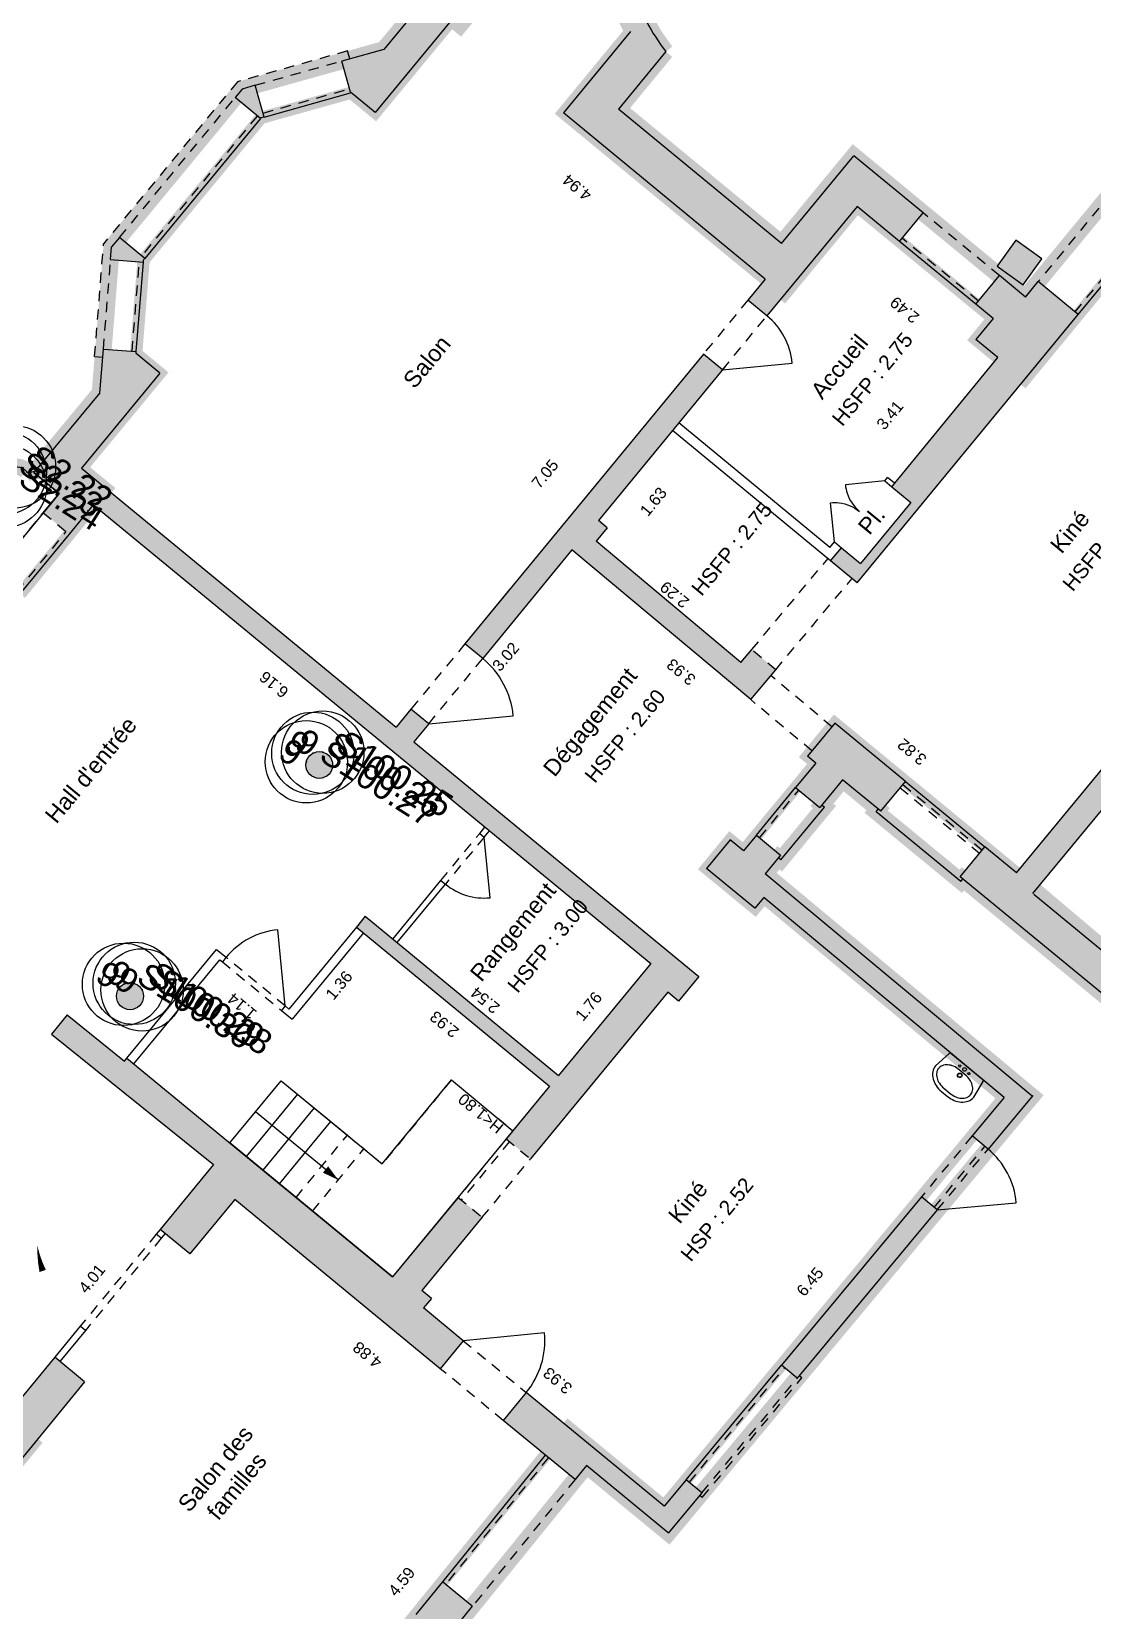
# Model space of a CAD drawing. Header units: metres. Extents: x 1653866.1 to 1653952.6, y 8210294.1 to 8210389.6.
# Drawn here: x 1653917.3 to 1653930.18, y 8210337.93 to 8210357.1 of the extents above; entities that cross this region are included whole.
import ezdxf
from ezdxf.enums import TextEntityAlignment as Align

# ---------------------------------------------------------------- set-up
doc = ezdxf.new("R2010")
doc.units = ezdxf.units.M
doc.header["$PDMODE"] = 32
doc.header["$PDSIZE"] = -0.5
for name, pattern in [('AXES', [2, 1.25, -0.25, 0.25, -0.25]), ('CACHE2', [0.1875, 0.125, -0.0625]), ('TIRETPT', [1, 0.5, -0.25, 0, -0.25])]:
    doc.linetypes.add(name, pattern=pattern)
for name, color, linetype in [('brut_dessin', 92, 'Continuous'), ('GEX_BAT_allege', 161, 'Continuous'), ('GEX_BAT_cloison', 2, 'Continuous'), ('GEX_BAT_escalier_rampe', 6, 'Continuous'), ('GEX_BAT_fenetre', 4, 'Continuous'), ('GEX_BAT_linteau_cloison', 3, 'CACHE2'), ('GEX_BAT_linteau_mur', 6, 'CACHE2'), ('GEX_BAT_menuis_ext', 4, 'Continuous'), ('GEX_BAT_mur', 1, 'Continuous'), ('GEX_BAT_plafond', 141, 'CACHE2'), ('GEX_HAB_porte', 8, 'Continuous'), ('GEX_MEP_h-180', 7, 'TIRETPT'), ('GEX_MEP_txt_cot_alti', 51, 'Continuous'), ('GEX_MEP_txt_cot_h-180', 7, 'CACHE2'), ('GEX_MEP_txt_cot_plani', 30, 'Continuous'), ('GEX_MEP_txt_designation', 7, 'Continuous'), ('TopoAlt', 3, 'Continuous'), ('TopoCod', 1, 'Continuous'), ('TopoMat', 4, 'Continuous')]:
    doc.layers.add(name, color=color, linetype=linetype)
for name, color, linetype, true_color in [('GEX_EDS_sdp_1-habitation', 1, 'AXES', 0xff0000), ('GEX_EDS_sdp_3-h-180', 7, 'Continuous', 0xa55252), ('GEX_EDS_shob_contour', 1, 'Continuous', 0xff0000), ('GEX_EDS_shon_h-180', 7, 'Continuous', 0xa55252), ('GEX_EDS_shon_snc', 7, 'Continuous', 0xbfff7f), ('GEX_EQU_sanitaire', 9, 'Continuous', 0x808080), ('GEX_MEP_mur_pochage', 7, 'Continuous', 0x999999), ('GEX_MEP_ouvrant_porte', 9, 'Continuous', 0x808080)]:
    doc.layers.add(name, color=color, linetype=linetype, true_color=true_color)
doc.styles.add('G100TXT-cote', font='swissl.ttf')
doc.styles.add('G100TXT-droit', font='swissl.ttf', dxfattribs={"height": 0.2})
doc.styles.add('G100TXT-italic', font='swissli.ttf', dxfattribs={"height": 0.14})
doc.styles.get("Standard").update_dxf_attribs({"font": 'swissl.ttf', "height": 0.2})
doc.dimstyles.new('G100COT-libre', dxfattribs={"dimtxt": 0.14, "dimasz": 0.18, "dimexe": 0.18, "dimexo": 0.2, "dimgap": 0.09, "dimtad": 0, "dimzin": 0, "dimdsep": 46, "dimtxsty": 'G100TXT-cote', "dimblk1": 'OBLIQUE', "dimblk2": 'OBLIQUE', "dimsah": 1, "dimcen": 0.09, "dimse1": 1, "dimse2": 1, "dimsd1": 1, "dimsd2": 1, "dimclrd": 252, "dimaunit": 2, "dimadec": 3, "dimazin": 0, "dimtfac": 1, "dimtix": 1, "dimtofl": 0, "dimtmove": 0, "dimatfit": 3, "dimldrblk": 'OBLIQUE', "dimfxl": 0.18, "dimtolj": 1, "dimtzin": 0, "dimarcsym": 0})

# ---------------------------------------------------------------- blocks, each defined once
blk = doc.blocks.new('TCPOINT')
at = {"color": 0}
blk.add_point((0, 0), dxfattribs=at)
at = {"layer": 'TopoAlt'}
blk.add_attdef('ALT', text='', height=0.3, dxfattribs=at).set_placement((0.1, -0.1), align=Align.TOP_LEFT)
at = {"layer": 'TopoCod'}
blk.add_attdef('COD', text='', height=0.3, dxfattribs=at).set_placement((-0.1, 0), align=Align.MIDDLE_RIGHT)
at = {"layer": 'TopoMat'}
blk.add_attdef('MAT', (0.1, 0.1), '', height=0.3, dxfattribs=at)
blk = doc.blocks.new('Lav_vc')
at = {"layer": 'GEX_EQU_sanitaire'}
for points in [[(0.267, -0.014, 0.371491), (0.251, 0), (-0.251, 0, 0.371491), (-0.267, -0.014), (-0.3, -0.234, 0.13052), (-0.28, -0.31, 0.001378), (-0.279, -0.311, 0.106642), (-0.22, -0.376, 0.083438), (-0.142, -0.414, 0.072173), (-0.048, -0.428), (0.048, -0.428, 0.072173), (0.142, -0.414, 0.083438), (0.22, -0.376, 0.106642), (0.279, -0.311, 0.131922), (0.3, -0.234)], [(0.129, -0.099, 0.072173), (0.048, -0.088), (-0.048, -0.088, 0.072173), (-0.129, -0.099, 0.083438), (-0.192, -0.13, 0.106642), (-0.238, -0.18, 0.131922), (-0.252, -0.234, 0.131922), (-0.238, -0.287, 0.106642), (-0.192, -0.337, 0.083438), (-0.129, -0.368, 0.072173), (-0.048, -0.38), (0.048, -0.38, 0.072173), (0.129, -0.368, 0.083439), (0.192, -0.337, 0.106641), (0.238, -0.287, 0.131922), (0.252, -0.234, 0.131922), (0.238, -0.18, 0.106642), (0.192, -0.13, 0.083438)], [(-0.085, -0.048, -1), (-0.059, -0.048, -1)], [(0.028, -0.136, -1), (-0.028, -0.136, -1)], [(0.024, -0.136, -1), (-0.024, -0.136, -1)], [(-0.022, -0.044, -1), (0.022, -0.044, -1)], [(0.059, -0.048, -1), (0.085, -0.048, -1)]]:
    blk.add_lwpolyline(points, format="xyb", close=True, dxfattribs=at)
blk = doc.blocks.new('SAN_Lavabo_1vasque_classique')
at = {"layer": 'GEX_EQU_sanitaire'}
blk.add_blockref('Lav_vc', (0, 0), dxfattribs=at)
blk = doc.blocks.new('*D122')
at = {"layer": 'Defpoints', "color": 0, "transparency": 16777216}
for p in [(1653928.82, 8210344.4), (1653929.106, 8210344.162), (1653924.978, 8210339.203)]:
    blk.add_point(p, dxfattribs=at)
at = {"layer": 'GEX_MEP_txt_cot_plani', "color": 0, "transparency": 16777216, "insert": (1653926.755, 8210341.921), "char_height": 0.14, "attachment_point": 5, "rotation": 50.2235, "style": 'G100TXT-cote'}
blk.add_mtext('\\A1;6.45', dxfattribs=at)
blk = doc.blocks.new('_OBLIQUE')
at = {"color": 0, "linetype": 'ByBlock'}
blk.add_line((-0.5, -0.5), (0.5, 0.5), dxfattribs=at)
blk = doc.blocks.new('*D123')
at = {"layer": 'Defpoints', "color": 0, "transparency": 16777216}
for p in [(1653922.209, 8210342.015), (1653925.204, 8210339.461), (1653925.234, 8210339.498)]:
    blk.add_point(p, dxfattribs=at)
at = {"layer": 'GEX_MEP_txt_cot_plani', "color": 0, "transparency": 16777216, "insert": (1653923.691, 8210340.72), "char_height": 0.14, "attachment_point": 5, "rotation": 140.2252, "style": 'G100TXT-cote'}
blk.add_mtext('\\A1;3.93', dxfattribs=at)
blk = doc.blocks.new('*D124')
at = {"layer": 'Defpoints', "color": 0, "transparency": 16777216}
for p in [(1653923.241, 8210340.061), (1653923.541, 8210339.818), (1653920.651, 8210336.255)]:
    blk.add_point(p, dxfattribs=at)
at = {"layer": 'GEX_MEP_txt_cot_plani', "color": 0, "transparency": 16777216, "insert": (1653921.797, 8210338.28), "char_height": 0.14, "attachment_point": 5, "rotation": 50.952, "style": 'G100TXT-cote'}
blk.add_mtext('\\A1;4.59', dxfattribs=at)
blk = doc.blocks.new('*D126')
at = {"layer": 'Defpoints', "color": 0, "transparency": 16777216}
for p in [(1653926.339, 8210349.352), (1653929.471, 8210347.138), (1653929.292, 8210346.921)]:
    blk.add_point(p, dxfattribs=at)
at = {"layer": 'GEX_MEP_txt_cot_plani', "color": 0, "transparency": 16777216, "insert": (1653927.994, 8210348.354), "char_height": 0.14, "attachment_point": 5, "rotation": 140.5279, "style": 'G100TXT-cote'}
blk.add_mtext('\\A1;3.82', dxfattribs=at)
blk = doc.blocks.new('*D127')
at = {"layer": 'Defpoints', "color": 0, "transparency": 16777216}
for p in [(1653933.661, 8210352.772), (1653933.944, 8210352.539), (1653929.278, 8210346.873)]:
    blk.add_point(p, dxfattribs=at)
at = {"layer": 'GEX_MEP_txt_cot_plani', "color": 0, "transparency": 16777216, "insert": (1653931.328, 8210349.939), "char_height": 0.14, "attachment_point": 5, "rotation": 50.5279, "style": 'G100TXT-cote'}
blk.add_mtext('\\A1;7.34', dxfattribs=at)
blk = doc.blocks.new('*D92')
at = {"layer": 'Defpoints', "color": 0, "transparency": 16777216}
for p in [(1653928.48, 8210354.027), (1653928.808, 8210353.757), (1653926.315, 8210351.398)]:
    blk.add_point(p, dxfattribs=at)
at = {"layer": 'GEX_MEP_txt_cot_plani', "color": 0, "transparency": 16777216, "insert": (1653927.726, 8210352.443), "char_height": 0.14, "attachment_point": 5, "rotation": 50.5279, "style": 'G100TXT-cote'}
blk.add_mtext('\\A1;3.41', dxfattribs=at)
blk = doc.blocks.new('*D93')
at = {"layer": 'Defpoints', "color": 0, "transparency": 16777216}
for p in [(1653927.004, 8210354.586), (1653926.943, 8210354.512), (1653928.925, 8210353.004)]:
    blk.add_point(p, dxfattribs=at)
at = {"layer": 'GEX_MEP_txt_cot_plani', "color": 0, "transparency": 16777216, "insert": (1653927.904, 8210353.721), "char_height": 0.14, "attachment_point": 5, "rotation": 140.5279, "style": 'G100TXT-cote'}
blk.add_mtext('\\A1;2.49', dxfattribs=at)
blk = doc.blocks.new('*D94')
at = {"layer": 'Defpoints', "color": 0, "transparency": 16777216}
for p in [(1653924.821, 8210345.784), (1653923.508, 8210344.586), (1653923.702, 8210344.426)]:
    blk.add_point(p, dxfattribs=at)
at = {"layer": 'GEX_MEP_txt_cot_plani', "color": 0, "transparency": 16777216, "insert": (1653924.067, 8210345.265), "char_height": 0.14, "attachment_point": 5, "rotation": 50.5279, "style": 'G100TXT-cote'}
blk.add_mtext('\\A1;1.76', dxfattribs=at)
blk = doc.blocks.new('*D95')
at = {"layer": 'Defpoints', "color": 0, "transparency": 16777216}
for p in [(1653921.873, 8210346.196), (1653923.832, 8210344.583), (1653923.79, 8210344.532)]:
    blk.add_point(p, dxfattribs=at)
at = {"layer": 'GEX_MEP_txt_cot_plani', "color": 0, "transparency": 16777216, "insert": (1653922.811, 8210345.339), "char_height": 0.14, "attachment_point": 5, "rotation": 140.5279, "style": 'G100TXT-cote'}
blk.add_mtext('\\A1;2.54', dxfattribs=at)
blk = doc.blocks.new('*D96')
at = {"layer": 'Defpoints', "color": 0, "transparency": 16777216}
for p in [(1653923.67, 8210350.568), (1653923.674, 8210350.573), (1653926.703, 8210348.07)]:
    blk.add_point(p, dxfattribs=at)
at = {"layer": 'GEX_MEP_txt_cot_plani', "color": 0, "transparency": 16777216, "insert": (1653925.191, 8210349.324), "char_height": 0.14, "attachment_point": 5, "rotation": 140.5279, "style": 'G100TXT-cote'}
blk.add_mtext('\\A1;3.93', dxfattribs=at)
blk = doc.blocks.new('*D97')
at = {"layer": 'Defpoints', "color": 0, "transparency": 16777216}
for p in [(1653923.884, 8210350.79), (1653924.03, 8210350.668), (1653921.946, 8210348.476)]:
    blk.add_point(p, dxfattribs=at)
at = {"layer": 'GEX_MEP_txt_cot_plani', "color": 0, "transparency": 16777216, "insert": (1653923.061, 8210349.51), "char_height": 0.14, "attachment_point": 5, "rotation": 50.0642, "style": 'G100TXT-cote'}
blk.add_mtext('\\A1;3.02', dxfattribs=at)
blk = doc.blocks.new('*D98')
at = {"layer": 'Defpoints', "color": 0, "transparency": 16777216}
for p in [(1653925.779, 8210354.451), (1653926.211, 8210354.095), (1653921.73, 8210348.654)]:
    blk.add_point(p, dxfattribs=at)
at = {"layer": 'GEX_MEP_txt_cot_plani', "color": 0, "transparency": 16777216, "insert": (1653923.538, 8210351.73), "char_height": 0.14, "attachment_point": 5, "rotation": 50.5279, "style": 'G100TXT-cote'}
blk.add_mtext('\\A1;7.05', dxfattribs=at)
blk = doc.blocks.new('*D99')
at = {"layer": 'Defpoints', "color": 0, "transparency": 16777216}
for p in [(1653921.938, 8210356.675), (1653925.834, 8210353.637), (1653925.751, 8210353.536)]:
    blk.add_point(p, dxfattribs=at)
at = {"layer": 'GEX_MEP_txt_cot_plani', "color": 0, "transparency": 16777216, "insert": (1653923.928, 8210355.207), "char_height": 0.14, "attachment_point": 5, "rotation": 140.5279, "style": 'G100TXT-cote'}
blk.add_mtext('\\A1;4.94', dxfattribs=at)
blk = doc.blocks.new('*D100')
at = {"layer": 'Defpoints', "color": 0, "transparency": 16777216}
for p in [(1653918.057, 8210351.355), (1653917.871, 8210351.129), (1653922.808, 8210347.442)]:
    blk.add_point(p, dxfattribs=at)
at = {"layer": 'GEX_MEP_txt_cot_plani', "color": 0, "transparency": 16777216, "insert": (1653920.247, 8210349.172), "char_height": 0.14, "attachment_point": 5, "rotation": 140.5279, "style": 'G100TXT-cote'}
blk.add_mtext('\\A1;6.16', dxfattribs=at)
blk = doc.blocks.new('*D101')
at = {"layer": 'Defpoints', "color": 0, "transparency": 16777216}
for p in [(1653918.29, 8210351.163), (1653918.416, 8210351.059), (1653915.095, 8210347.282)]:
    blk.add_point(p, dxfattribs=at)
at = {"layer": 'GEX_MEP_txt_cot_plani', "color": 0, "transparency": 16777216, "insert": (1653916.818, 8210349.119), "char_height": 0.14, "attachment_point": 5, "rotation": 50.5279, "style": 'G100TXT-cote'}
blk.add_mtext('\\A1;5.03', dxfattribs=at)
blk = doc.blocks.new('*D105')
at = {"layer": 'Defpoints', "color": 0, "transparency": 16777216}
for p in [(1653919.496, 8210342.585), (1653919.544, 8210342.643), (1653923.314, 8210339.538)]:
    blk.add_point(p, dxfattribs=at)
at = {"layer": 'GEX_MEP_txt_cot_plani', "color": 0, "transparency": 16777216, "insert": (1653921.381, 8210341.033), "char_height": 0.14, "attachment_point": 5, "rotation": 140.5279, "style": 'G100TXT-cote'}
blk.add_mtext('\\A1;4.88', dxfattribs=at)
blk = doc.blocks.new('*D106')
at = {"layer": 'Defpoints', "color": 0, "transparency": 16777216}
for p in [(1653921.332, 8210346.158), (1653921.469, 8210346.045), (1653920.467, 8210345.108)]:
    blk.add_point(p, dxfattribs=at)
at = {"layer": 'GEX_MEP_txt_cot_plani', "color": 0, "transparency": 16777216, "insert": (1653921.037, 8210345.52), "char_height": 0.14, "attachment_point": 5, "rotation": 50.5279, "style": 'G100TXT-cote'}
blk.add_mtext('\\A1;1.36', dxfattribs=at)
blk = doc.blocks.new('*D107')
at = {"layer": 'Defpoints', "color": 0, "transparency": 16777216}
for p in [(1653921.332, 8210346.158), (1653921.185, 8210345.979), (1653923.594, 8210344.295)]:
    blk.add_point(p, dxfattribs=at)
at = {"layer": 'GEX_MEP_txt_cot_plani', "color": 0, "transparency": 16777216, "insert": (1653922.316, 8210345.047), "char_height": 0.14, "attachment_point": 5, "rotation": 140.5279, "style": 'G100TXT-cote'}
blk.add_mtext('\\A1;2.93', dxfattribs=at)
blk = doc.blocks.new('*D108')
at = {"layer": 'Defpoints', "color": 0, "transparency": 16777216}
for p in [(1653919.589, 8210345.831), (1653919.42, 8210345.626), (1653920.467, 8210345.108)]:
    blk.add_point(p, dxfattribs=at)
at = {"layer": 'GEX_MEP_txt_cot_plani', "color": 0, "transparency": 16777216, "insert": (1653919.859, 8210345.265), "char_height": 0.14, "attachment_point": 5, "rotation": 140.5279, "style": 'G100TXT-cote'}
blk.add_mtext('\\A1;1.14', dxfattribs=at)
blk = doc.blocks.new('*D111')
at = {"layer": 'Defpoints', "color": 0, "transparency": 16777216}
for p in [(1653919.293, 8210343.521), (1653919.477, 8210343.374), (1653916.962, 8210340.247)]:
    blk.add_point(p, dxfattribs=at)
at = {"layer": 'GEX_MEP_txt_cot_plani', "color": 0, "transparency": 16777216, "insert": (1653918.036, 8210341.958), "char_height": 0.14, "attachment_point": 5, "rotation": 51.197, "style": 'G100TXT-cote'}
blk.add_mtext('\\A1;4.01', dxfattribs=at)
blk = doc.blocks.new('*D114')
at = {"layer": 'Defpoints', "color": 0, "transparency": 16777216}
for p in [(1653925.193, 8210352.167), (1653925.371, 8210352.021), (1653924.16, 8210350.911)]:
    blk.add_point(p, dxfattribs=at)
at = {"layer": 'GEX_MEP_txt_cot_plani', "color": 0, "transparency": 16777216, "insert": (1653924.854, 8210351.393), "char_height": 0.14, "attachment_point": 5, "rotation": 50.5279, "style": 'G100TXT-cote'}
blk.add_mtext('\\A1;1.63', dxfattribs=at)
blk = doc.blocks.new('*D115')
at = {"layer": 'Defpoints', "color": 0, "transparency": 16777216}
for p in [(1653924.213, 8210350.976), (1653924.226, 8210350.993), (1653925.982, 8210349.518)]:
    blk.add_point(p, dxfattribs=at)
at = {"layer": 'GEX_MEP_txt_cot_plani', "color": 0, "transparency": 16777216, "insert": (1653925.111, 8210350.264), "char_height": 0.14, "attachment_point": 5, "rotation": 140.5279, "style": 'G100TXT-cote'}
blk.add_mtext('\\A1;2.29', dxfattribs=at)

msp = doc.modelspace()

# ---------------------------------------------------------------- hatches: boundary and pattern name
at = {"layer": 'GEX_MEP_mur_pochage'}
h = msp.add_hatch(color=256, dxfattribs=at)
h.dxf.hatch_style = 1
h.paths.add_polyline_path([(1653927.287, 8210355.593), (1653926.41, 8210354.528), (1653924.43, 8210356.158), (1653925.005, 8210356.857, -0.08406), (1653924.604, 8210357.605, -0.106183), (1653924.489, 8210358.669, -0.072945), (1653924.573, 8210359.065, -0.063321), (1653925.09, 8210360.031), (1653929.738, 8210365.675), (1653929.446, 8210365.919), (1653929.234, 8210365.666), (1653929.29, 8210365.62), (1653924.843, 8210360.22, 0.102099), (1653924.169, 8210358.84, 0.083729), (1653924.195, 8210358.214, 0.051904), (1653924.475, 8210357.307, 0.020704), (1653924.575, 8210357.1), (1653923.762, 8210356.113), (1653926.211, 8210354.095), (1653926.002, 8210353.84), (1653926.233, 8210353.65), (1653927.327, 8210354.977), (1653927.843, 8210354.553), (1653928.129, 8210354.9)])
h = msp.add_hatch(color=256, dxfattribs=at)
h.dxf.hatch_style = 1
h.paths.add_polyline_path([(1653922.013, 8210358.139), (1653921.82, 8210357.909), (1653922.179, 8210357.609), (1653921.58, 8210356.884), (1653921.07, 8210356.742), (1653921.175, 8210356.365), (1653921.477, 8210356.116), (1653922.4, 8210357.234), (1653922.509, 8210357.144), (1653922.732, 8210357.414), (1653922.684, 8210357.577)])
h = msp.add_hatch(color=256, dxfattribs=at)
h.dxf.hatch_style = 1
h.paths.add_polyline_path([(1653920.02, 8210356.448), (1653919.86, 8210356.403), (1653919.774, 8210356.298), (1653920.082, 8210356.043), (1653920.089, 8210356.052), (1653920.128, 8210356.063)])
h = msp.add_hatch(color=256, dxfattribs=at)
h.dxf.hatch_style = 1
h.paths.add_polyline_path([(1653918.372, 8210354.602), (1653918.276, 8210354.486), (1653918.263, 8210354.332), (1653918.662, 8210354.3), (1653918.664, 8210354.328), (1653918.68, 8210354.347)])
h = msp.add_hatch(color=256, dxfattribs=at)
h.dxf.hatch_style = 1
h.paths.add_polyline_path([(1653929.254, 8210354.566), (1653929.027, 8210354.251), (1653929.342, 8210354.024), (1653929.569, 8210354.339)])
h = msp.add_hatch(color=256, dxfattribs=at)
h.dxf.hatch_style = 1
h.paths.add_polyline_path([(1653929.527, 8210354.065), (1653929.371, 8210353.876), (1653929.055, 8210354.137), (1653928.769, 8210353.79), (1653928.979, 8210353.617), (1653928.769, 8210353.362), (1653929.038, 8210353.141), (1653927.747, 8210351.574), (1653927.979, 8210351.383), (1653927.369, 8210350.642), (1653927.137, 8210350.833), (1653927.006, 8210350.674), (1653927.33, 8210350.407), (1653930.013, 8210353.664)])
h = msp.add_hatch(color=256, dxfattribs=at)
h.dxf.hatch_style = 1
h.paths.add_polyline_path([(1653917.909, 8210351.8), (1653918.861, 8210352.952), (1653918.573, 8210353.19), (1653918.575, 8210353.214), (1653918.176, 8210353.246), (1653918.134, 8210352.715), (1653917.332, 8210351.745), (1653917.639, 8210351.492), (1653917.446, 8210351.258), (1653917.763, 8210350.998), (1653918.057, 8210351.355), (1653924.821, 8210345.784), (1653923.702, 8210344.426), (1653921.355, 8210346.359), (1653921.247, 8210346.228), (1653923.594, 8210344.295), (1653923.068, 8210343.655), (1653923.361, 8210343.413), (1653925.028, 8210345.437), (1653925.159, 8210345.329), (1653925.405, 8210345.628), (1653921.946, 8210348.476), (1653922.126, 8210348.694), (1653921.91, 8210348.872), (1653921.73, 8210348.654)])
h = msp.add_hatch(color=256, dxfattribs=at)
h.dxf.hatch_style = 1
h.paths.add_polyline_path([(1653925.461, 8210353.184), (1653922.565, 8210349.667), (1653922.781, 8210349.489), (1653923.865, 8210350.806), (1653926.035, 8210348.989), (1653926.339, 8210349.352), (1653926.048, 8210349.596), (1653925.917, 8210349.44), (1653924.16, 8210350.911), (1653924.293, 8210351.074), (1653924.186, 8210351.163), (1653925.693, 8210352.994)])
h = msp.add_hatch(color=256, dxfattribs=at)
h.dxf.hatch_style = 1
h.paths.add_polyline_path([(1653929.458, 8210346.633), (1653931.385, 8210348.972), (1653931.144, 8210349.17), (1653929.262, 8210346.885), (1653928.879, 8210347.201), (1653928.58, 8210346.838), (1653931.65, 8210344.311), (1653931.904, 8210344.619), (1653931.209, 8210345.191), (1653933.148, 8210347.546), (1653932.801, 8210347.832), (1653930.862, 8210345.477)])
h = msp.add_hatch(color=256, dxfattribs=at)
h.dxf.hatch_style = 1
h.paths.add_polyline_path([(1653927.056, 8210348.703), (1653926.725, 8210348.301), (1653926.826, 8210348.218), (1653926.581, 8210347.921), (1653926.874, 8210347.68), (1653927.151, 8210348.016), (1653927.615, 8210347.633), (1653927.914, 8210347.996)])
h = msp.add_hatch(color=256, dxfattribs=at)
h.dxf.hatch_style = 1
h.paths.add_polyline_path([(1653920.691, 8210348.073, 1), (1653920.902, 8210348.317, 1)])
h = msp.add_hatch(color=256, dxfattribs=at)
h.dxf.hatch_style = 1
h.paths.add_polyline_path([(1653926.104, 8210347.342), (1653925.948, 8210347.153), (1653925.786, 8210347.287), (1653925.5, 8210346.939), (1653926.087, 8210346.456), (1653926.194, 8210346.586), (1653929.112, 8210344.157), (1653928.725, 8210343.692), (1653928.917, 8210343.532), (1653929.451, 8210344.173), (1653926.209, 8210346.872), (1653926.397, 8210347.101)])
h = msp.add_hatch(color=256, dxfattribs=at)
h.dxf.hatch_style = 1
h.paths.add_polyline_path([(1653916.308, 8210340.787), (1653916.06, 8210340.485), (1653916.145, 8210340.416), (1653915.375, 8210339.481), (1653914.055, 8210340.569), (1653914.436, 8210341.032), (1653909.91, 8210344.761), (1653910.672, 8210345.686), (1653910.367, 8210345.937), (1653910.317, 8210345.932), (1653910.321, 8210345.89), (1653910.022, 8210345.863), (1653910.057, 8210345.468), (1653909.415, 8210344.688), (1653909.855, 8210344.326), (1653908.88, 8210343.203), (1653909.13, 8210342.986), (1653910.073, 8210344.074), (1653914.05, 8210340.799), (1653913.825, 8210340.525), (1653911.839, 8210338.237), (1653911.953, 8210338.138), (1653913.94, 8210340.43), (1653915.23, 8210339.368), (1653914.902, 8210338.97), (1653914.992, 8210338.896), (1653914.389, 8210338.201), (1653914.611, 8210338.008), (1653915.219, 8210338.709), (1653916.449, 8210340.203), (1653916.767, 8210339.942), (1653916.423, 8210339.525), (1653916.463, 8210339.19), (1653916.91, 8210339.243), (1653916.889, 8210339.419), (1653917.947, 8210340.704), (1653917.584, 8210341.003), (1653916.962, 8210340.247)])
h = msp.add_hatch(color=256, dxfattribs=at)
h.dxf.hatch_style = 1
h.paths.add_polyline_path([(1653918.607, 8210345.512, 1), (1653918.391, 8210345.264, 1)])
h = msp.add_hatch(color=256, dxfattribs=at)
h.dxf.hatch_style = 1
h.paths.add_polyline_path([(1653922.483, 8210342.945), (1653921.687, 8210341.979), (1653918.462, 8210344.635), (1653918.432, 8210344.599), (1653917.734, 8210345.16), (1653917.546, 8210344.927), (1653919.513, 8210343.345), (1653918.864, 8210342.556), (1653919.227, 8210342.258), (1653919.772, 8210342.92), (1653922.266, 8210340.865), (1653922.546, 8210341.205), (1653922.064, 8210341.602), (1653922.159, 8210341.718), (1653922.043, 8210341.813), (1653922.776, 8210342.703)])
h = msp.add_hatch(color=256, dxfattribs=at)
h.dxf.hatch_style = 1
h.paths.add_polyline_path([(1653928.109, 8210342.952), (1653926.408, 8210340.908), (1653926.6, 8210340.748), (1653928.301, 8210342.792)])
h = msp.add_hatch(color=256, dxfattribs=at)
h.dxf.hatch_style = 1
h.paths.add_polyline_path([(1653923.31, 8210340.576), (1653923.031, 8210340.236), (1653923.903, 8210339.518), (1653924.041, 8210339.688), (1653925.036, 8210338.869), (1653925.442, 8210339.357), (1653925.25, 8210339.517), (1653924.984, 8210339.197)])
h = msp.add_hatch(color=256, dxfattribs=at)
h.dxf.hatch_style = 1
h.paths.add_polyline_path([(1653922.293, 8210338.279), (1653921.969, 8210337.88), (1653922.334, 8210337.584), (1653922.655, 8210337.98)])

# ---------------------------------------------------------------- linework, layer by layer
msp.add_line((1653927.284, 8210350.445), (1653927.284, 8210350.445))
at = {"layer": 'GEX_BAT_allege', "linetype": 'CACHE2'}
for p, q in [((1653921.139, 8210356.865), (1653919.803, 8210356.491)), ((1653921.166, 8210356.769), (1653921.139, 8210356.865)), ((1653919.803, 8210356.491), (1653918.178, 8210354.525)), ((1653930.404, 8210355.13), (1653929.527, 8210354.065)), ((1653929.055, 8210354.137), (1653928.129, 8210354.9)), ((1653918.069, 8210353.154), (1653918.178, 8210354.525)), ((1653918.069, 8210353.154), (1653918.168, 8210353.146)), ((1653922.776, 8210342.703), (1653923.361, 8210343.413)), ((1653925.447, 8210339.301), (1653926.656, 8210340.753)), ((1653926.656, 8210340.753), (1653926.625, 8210340.779)), ((1653925.447, 8210339.301), (1653925.416, 8210339.326))]:
    msp.add_line(p, q, dxfattribs=at)
at = {"layer": 'GEX_BAT_allege'}
for p, q in [((1653927.914, 8210347.996), (1653928.879, 8210347.201)), ((1653926.403, 8210347.044), (1653926.931, 8210347.685)), ((1653926.9, 8210347.711), (1653926.931, 8210347.685)), ((1653927.559, 8210347.628), (1653927.584, 8210347.658)), ((1653928.586, 8210346.782), (1653927.559, 8210347.628)), ((1653926.372, 8210347.07), (1653926.403, 8210347.044)), ((1653928.586, 8210346.782), (1653928.611, 8210346.813))]:
    msp.add_line(p, q, dxfattribs=at)
at = {"layer": 'GEX_BAT_cloison'}
for p, q in [((1653927.006, 8210350.674), (1653925.085, 8210352.256)), ((1653926.997, 8210350.836), (1653925.161, 8210352.348)), ((1653927.662, 8210351.644), (1653927.697, 8210351.685)), ((1653927.782, 8210351.616), (1653927.697, 8210351.685)), ((1653927.662, 8210351.644), (1653927.747, 8210351.574)), ((1653917.993, 8210351.278), (1653917.983, 8210351.286)), ((1653926.997, 8210350.836), (1653927.052, 8210350.903)), ((1653927.052, 8210350.903), (1653927.137, 8210350.833)), ((1653917.523, 8210350.706), (1653917.516, 8210350.712)), ((1653922.745, 8210347.365), (1653922.808, 8210347.442)), ((1653922.745, 8210347.365), (1653922.799, 8210347.32)), ((1653922.799, 8210347.32), (1653922.862, 8210347.397)), ((1653921.689, 8210346.082), (1653922.274, 8210346.793)), ((1653921.743, 8210346.038), (1653922.328, 8210346.749)), ((1653922.274, 8210346.793), (1653922.328, 8210346.749)), ((1653921.247, 8210346.228), (1653920.427, 8210345.232)), ((1653921.332, 8210346.158), (1653920.467, 8210345.108)), ((1653918.462, 8210344.635), (1653919.549, 8210345.955)), ((1653919.549, 8210345.955), (1653919.665, 8210345.86)), ((1653918.547, 8210344.565), (1653919.589, 8210345.831)), ((1653919.589, 8210345.831), (1653919.62, 8210345.806)), ((1653919.665, 8210345.86), (1653919.62, 8210345.806)), ((1653920.382, 8210345.269), (1653920.338, 8210345.215)), ((1653920.338, 8210345.215), (1653920.467, 8210345.108)), ((1653920.382, 8210345.269), (1653920.427, 8210345.232)), ((1653918.864, 8210342.556), (1653918.817, 8210342.499)), ((1653918.878, 8210342.448), (1653918.817, 8210342.499)), ((1653918.926, 8210342.506), (1653918.878, 8210342.448)), ((1653917.895, 8210341.38), (1653917.584, 8210341.003)), ((1653917.957, 8210341.329), (1653917.646, 8210340.952)), ((1653917.957, 8210341.329), (1653917.895, 8210341.38))]:
    msp.add_line(p, q, dxfattribs=at)
at = {"layer": 'GEX_BAT_escalier_rampe'}
for p, q in [((1653919.712, 8210343.606), (1653920.335, 8210344.362)), ((1653919.913, 8210343.44), (1653920.536, 8210344.197)), ((1653920.335, 8210344.362), (1653921.138, 8210343.701)), ((1653920.114, 8210343.275), (1653920.737, 8210344.031)), ((1653921.027, 8210343.157), (1653920.024, 8210343.984)), ((1653920.314, 8210343.11), (1653920.937, 8210343.866))]:
    msp.add_line(p, q, dxfattribs=at)
at = {"layer": 'GEX_BAT_escalier_rampe', "linetype": 'CACHE2'}
for p, q in [((1653922.401, 8210344.371), (1653921.562, 8210343.352)), ((1653920.515, 8210342.944), (1653921.138, 8210343.701)), ((1653921.138, 8210343.701), (1653921.562, 8210343.352)), ((1653920.716, 8210342.779), (1653921.339, 8210343.536))]:
    msp.add_line(p, q, dxfattribs=at)
at = {"layer": 'GEX_BAT_escalier_rampe'}
msp.add_lwpolyline([(1653921.027, 8210343.157, 0, 0.1, 0), (1653920.873, 8210343.284, 0, 0, 0)], format="xyseb", dxfattribs=at)
at = {"layer": 'GEX_BAT_fenetre', "linetype": 'CACHE2'}
for p, q in [((1653920.115, 8210356.111), (1653921.164, 8210356.405)), ((1653920.043, 8210356.075), (1653918.642, 8210354.379)), ((1653929.974, 8210353.696), (1653930.852, 8210354.761)), ((1653928.801, 8210353.828), (1653927.874, 8210354.591)), ((1653918.525, 8210353.218), (1653918.612, 8210354.304)), ((1653926.143, 8210347.31), (1653926.619, 8210347.889)), ((1653927.851, 8210347.919), (1653928.815, 8210347.124)), ((1653927.882, 8210347.957), (1653928.847, 8210347.163)), ((1653923.068, 8210343.655), (1653922.483, 8210342.945)), ((1653923.106, 8210343.623), (1653922.521, 8210342.913)), ((1653925.288, 8210339.485), (1653926.446, 8210340.876)), ((1653923.579, 8210339.785), (1653922.331, 8210338.247))]:
    msp.add_line(p, q, dxfattribs=at)
at = {"layer": 'GEX_BAT_fenetre'}
for p, q in [((1653920.128, 8210356.063), (1653921.178, 8210356.356)), ((1653920.082, 8210356.043), (1653918.68, 8210354.347)), ((1653930.013, 8210353.664), (1653930.89, 8210354.73)), ((1653928.769, 8210353.79), (1653927.843, 8210354.553)), ((1653918.575, 8210353.214), (1653918.662, 8210354.3)), ((1653926.104, 8210347.342), (1653926.581, 8210347.921)), ((1653925.25, 8210339.517), (1653926.408, 8210340.908)), ((1653923.54, 8210339.816), (1653922.293, 8210338.279))]:
    msp.add_line(p, q, dxfattribs=at)
at = {"layer": 'GEX_BAT_linteau_cloison'}
for p, q in [((1653922.274, 8210346.793), (1653922.745, 8210347.365)), ((1653922.799, 8210347.32), (1653922.328, 8210346.749)), ((1653919.62, 8210345.806), (1653920.338, 8210345.215)), ((1653920.382, 8210345.269), (1653919.665, 8210345.86)), ((1653928.263, 8210342.824), (1653928.879, 8210343.564)), ((1653928.301, 8210342.792), (1653928.917, 8210343.532)), ((1653918.817, 8210342.499), (1653917.895, 8210341.38)), ((1653918.878, 8210342.448), (1653917.957, 8210341.329))]:
    msp.add_line(p, q, dxfattribs=at)
at = {"layer": 'GEX_BAT_linteau_mur'}
for p, q in [((1653920.02, 8210356.448), (1653921.07, 8210356.742)), ((1653918.372, 8210354.602), (1653919.774, 8210356.298)), ((1653918.176, 8210353.246), (1653918.263, 8210354.332)), ((1653926.001, 8210353.839), (1653925.462, 8210353.186)), ((1653925.693, 8210352.994), (1653926.233, 8210353.65)), ((1653916.849, 8210350.533), (1653917.446, 8210351.258)), ((1653926.048, 8210349.596), (1653926.975, 8210350.704)), ((1653926.339, 8210349.352), (1653927.266, 8210350.46)), ((1653922.565, 8210349.667), (1653921.91, 8210348.872)), ((1653922.126, 8210348.694), (1653922.781, 8210349.489)), ((1653927.021, 8210348.66), (1653926.279, 8210349.281)), ((1653926.779, 8210348.366), (1653926.035, 8210348.989)), ((1653928.725, 8210343.692), (1653928.109, 8210342.952)), ((1653922.546, 8210341.205), (1653923.31, 8210340.576)), ((1653923.031, 8210340.236), (1653922.266, 8210340.865)), ((1653925.442, 8210339.357), (1653926.6, 8210340.748)), ((1653923.903, 8210339.518), (1653922.655, 8210337.98))]:
    msp.add_line(p, q, dxfattribs=at)
at = {"layer": 'GEX_BAT_menuis_ext', "linetype": 'CACHE2'}
msp.add_line((1653917.127, 8210350.304), (1653917.724, 8210351.029), dxfattribs=at)
at = {"layer": 'GEX_BAT_menuis_ext'}
msp.add_line((1653917.165, 8210350.272), (1653917.763, 8210350.998), dxfattribs=at)
at = {"layer": 'GEX_BAT_mur'}
for p, q in [((1653922.179, 8210357.609), (1653921.58, 8210356.884)), ((1653922.4, 8210357.234), (1653921.477, 8210356.116)), ((1653924.575, 8210357.1), (1653923.762, 8210356.113)), ((1653921.58, 8210356.884), (1653921.07, 8210356.742)), ((1653925.005, 8210356.857), (1653924.43, 8210356.158)), ((1653921.175, 8210356.365), (1653921.07, 8210356.742)), ((1653919.86, 8210356.403), (1653919.774, 8210356.298)), ((1653920.082, 8210356.043), (1653919.774, 8210356.298)), ((1653920.02, 8210356.448), (1653919.86, 8210356.403)), ((1653920.128, 8210356.063), (1653920.02, 8210356.448)), ((1653921.477, 8210356.116), (1653921.175, 8210356.365)), ((1653921.183, 8210356.358), (1653921.178, 8210356.356)), ((1653926.211, 8210354.095), (1653923.762, 8210356.113)), ((1653926.41, 8210354.528), (1653924.43, 8210356.158)), ((1653920.089, 8210356.052), (1653920.082, 8210356.043)), ((1653920.128, 8210356.063), (1653920.089, 8210356.052)), ((1653926.41, 8210354.528), (1653927.287, 8210355.593)), ((1653928.129, 8210354.9), (1653927.287, 8210355.593)), ((1653927.327, 8210354.977), (1653926.233, 8210353.65)), ((1653927.843, 8210354.553), (1653927.327, 8210354.977)), ((1653927.843, 8210354.553), (1653928.129, 8210354.9)), ((1653918.372, 8210354.602), (1653918.276, 8210354.486)), ((1653918.68, 8210354.347), (1653918.372, 8210354.602)), ((1653929.254, 8210354.566), (1653929.027, 8210354.251)), ((1653929.569, 8210354.339), (1653929.254, 8210354.566)), ((1653918.263, 8210354.332), (1653918.276, 8210354.486)), ((1653918.68, 8210354.347), (1653918.664, 8210354.328)), ((1653918.263, 8210354.332), (1653918.662, 8210354.3)), ((1653918.662, 8210354.3), (1653918.664, 8210354.328)), ((1653929.027, 8210354.251), (1653929.342, 8210354.024)), ((1653929.342, 8210354.024), (1653929.569, 8210354.339)), ((1653926.211, 8210354.095), (1653926.001, 8210353.839)), ((1653928.769, 8210353.79), (1653929.055, 8210354.137)), ((1653929.371, 8210353.876), (1653929.055, 8210354.137)), ((1653929.371, 8210353.876), (1653929.527, 8210354.065)), ((1653930.013, 8210353.664), (1653929.527, 8210354.065)), ((1653926.233, 8210353.65), (1653926.002, 8210353.84)), ((1653928.979, 8210353.617), (1653928.769, 8210353.79)), ((1653927.33, 8210350.407), (1653930.013, 8210353.664)), ((1653928.979, 8210353.617), (1653928.769, 8210353.362)), ((1653918.134, 8210352.715), (1653918.176, 8210353.246)), ((1653918.176, 8210353.246), (1653918.575, 8210353.214)), ((1653918.573, 8210353.19), (1653918.575, 8210353.214)), ((1653929.038, 8210353.141), (1653928.769, 8210353.362)), ((1653918.861, 8210352.952), (1653918.573, 8210353.19)), ((1653925.461, 8210353.184), (1653922.565, 8210349.667)), ((1653925.725, 8210353.032), (1653924.186, 8210351.163)), ((1653925.693, 8210352.994), (1653925.461, 8210353.184)), ((1653927.747, 8210351.574), (1653929.038, 8210353.141)), ((1653918.861, 8210352.952), (1653917.909, 8210351.8)), ((1653918.134, 8210352.715), (1653917.332, 8210351.745)), ((1653917.639, 8210351.492), (1653917.332, 8210351.745)), ((1653917.909, 8210351.8), (1653921.73, 8210348.654)), ((1653917.446, 8210351.258), (1653917.639, 8210351.492)), ((1653927.747, 8210351.574), (1653927.979, 8210351.383)), ((1653917.763, 8210350.998), (1653918.057, 8210351.355)), ((1653918.057, 8210351.355), (1653924.821, 8210345.784)), ((1653927.979, 8210351.383), (1653927.369, 8210350.642)), ((1653924.293, 8210351.074), (1653924.186, 8210351.163)), ((1653924.293, 8210351.074), (1653924.16, 8210350.911)), ((1653925.917, 8210349.44), (1653924.16, 8210350.911)), ((1653923.865, 8210350.806), (1653922.781, 8210349.489)), ((1653926.035, 8210348.989), (1653923.865, 8210350.806)), ((1653927.006, 8210350.674), (1653927.137, 8210350.833)), ((1653927.137, 8210350.833), (1653927.369, 8210350.642)), ((1653927.33, 8210350.407), (1653927.006, 8210350.674)), ((1653923.108, 8210350.327), (1653922.565, 8210349.667)), ((1653922.781, 8210349.489), (1653922.565, 8210349.667)), ((1653925.917, 8210349.44), (1653926.048, 8210349.596)), ((1653926.035, 8210348.989), (1653926.339, 8210349.352)), ((1653929.262, 8210346.885), (1653931.144, 8210349.17)), ((1653921.91, 8210348.872), (1653921.73, 8210348.654)), ((1653922.126, 8210348.694), (1653921.91, 8210348.872)), ((1653931.385, 8210348.972), (1653929.458, 8210346.633)), ((1653922.126, 8210348.694), (1653921.946, 8210348.476)), ((1653927.056, 8210348.703), (1653926.725, 8210348.301)), ((1653927.914, 8210347.996), (1653927.056, 8210348.703)), ((1653921.946, 8210348.476), (1653925.405, 8210345.628)), ((1653926.826, 8210348.218), (1653926.581, 8210347.921)), ((1653926.826, 8210348.218), (1653926.725, 8210348.301)), ((1653926.581, 8210347.921), (1653926.874, 8210347.68)), ((1653927.151, 8210348.016), (1653926.874, 8210347.68)), ((1653927.615, 8210347.633), (1653927.151, 8210348.016)), ((1653927.615, 8210347.633), (1653927.914, 8210347.996)), ((1653925.786, 8210347.287), (1653925.5, 8210346.939)), ((1653925.948, 8210347.153), (1653925.786, 8210347.287)), ((1653926.104, 8210347.342), (1653925.948, 8210347.153)), ((1653926.104, 8210347.342), (1653926.397, 8210347.101)), ((1653926.397, 8210347.101), (1653926.209, 8210346.872)), ((1653928.58, 8210346.838), (1653928.879, 8210347.201)), ((1653929.262, 8210346.885), (1653928.879, 8210347.201)), ((1653926.087, 8210346.456), (1653925.5, 8210346.939)), ((1653929.451, 8210344.173), (1653926.209, 8210346.872)), ((1653931.65, 8210344.311), (1653928.58, 8210346.838)), ((1653926.194, 8210346.586), (1653926.087, 8210346.456)), ((1653929.112, 8210344.157), (1653926.194, 8210346.586)), ((1653930.878, 8210345.465), (1653929.474, 8210346.621)), ((1653921.355, 8210346.359), (1653921.247, 8210346.228)), ((1653921.355, 8210346.359), (1653923.702, 8210344.426)), ((1653921.247, 8210346.228), (1653923.594, 8210344.295)), ((1653924.821, 8210345.784), (1653923.702, 8210344.426)), ((1653925.405, 8210345.628), (1653925.159, 8210345.329)), ((1653925.028, 8210345.437), (1653923.361, 8210343.413)), ((1653925.159, 8210345.329), (1653925.028, 8210345.437)), ((1653917.734, 8210345.16), (1653917.546, 8210344.927)), ((1653917.734, 8210345.16), (1653918.432, 8210344.599)), ((1653917.546, 8210344.927), (1653919.513, 8210343.345)), ((1653918.432, 8210344.599), (1653918.462, 8210344.635)), ((1653918.462, 8210344.635), (1653921.687, 8210341.979)), ((1653923.594, 8210344.295), (1653923.068, 8210343.655)), ((1653929.46, 8210344.184), (1653928.917, 8210343.532)), ((1653929.112, 8210344.157), (1653928.725, 8210343.692)), ((1653928.917, 8210343.532), (1653928.725, 8210343.692)), ((1653919.513, 8210343.345), (1653918.864, 8210342.556)), ((1653919.772, 8210342.92), (1653919.227, 8210342.258)), ((1653922.266, 8210340.865), (1653919.772, 8210342.92)), ((1653922.483, 8210342.945), (1653921.687, 8210341.979)), ((1653928.109, 8210342.952), (1653926.408, 8210340.908)), ((1653928.301, 8210342.792), (1653928.109, 8210342.952)), ((1653922.776, 8210342.703), (1653922.043, 8210341.813)), ((1653928.301, 8210342.792), (1653926.6, 8210340.748)), ((1653919.227, 8210342.258), (1653918.864, 8210342.556)), ((1653922.159, 8210341.718), (1653922.043, 8210341.813)), ((1653922.159, 8210341.718), (1653922.064, 8210341.602)), ((1653922.546, 8210341.205), (1653922.064, 8210341.602)), ((1653922.546, 8210341.205), (1653922.266, 8210340.865)), ((1653917.584, 8210341.003), (1653916.962, 8210340.247)), ((1653917.947, 8210340.704), (1653917.584, 8210341.003)), ((1653926.6, 8210340.748), (1653926.408, 8210340.908)), ((1653917.947, 8210340.704), (1653916.889, 8210339.419)), ((1653923.31, 8210340.576), (1653923.031, 8210340.236)), ((1653924.984, 8210339.197), (1653923.31, 8210340.576)), ((1653923.903, 8210339.518), (1653923.031, 8210340.236)), ((1653924.041, 8210339.688), (1653923.903, 8210339.518)), ((1653925.035, 8210338.871), (1653924.041, 8210339.688)), ((1653925.25, 8210339.517), (1653924.984, 8210339.197)), ((1653925.442, 8210339.357), (1653925.25, 8210339.517)), ((1653925.442, 8210339.357), (1653925.035, 8210338.868)), ((1653922.293, 8210338.279), (1653921.969, 8210337.88)), ((1653922.655, 8210337.98), (1653922.293, 8210338.279)), ((1653922.655, 8210337.98), (1653922.334, 8210337.584))]:
    msp.add_line(p, q, dxfattribs=at)
at = {"layer": 'GEX_BAT_mur', "linetype": 'CACHE2'}
for p, q in [((1653917.446, 8210351.258), (1653917.763, 8210350.998)), ((1653926.339, 8210349.352), (1653926.048, 8210349.596)), ((1653923.068, 8210343.655), (1653923.361, 8210343.413)), ((1653922.483, 8210342.945), (1653922.776, 8210342.703))]:
    msp.add_line(p, q, dxfattribs=at)
at = {"layer": 'GEX_BAT_mur'}
for centre, radius in [((1653920.797, 8210348.195), 0.162), ((1653918.499, 8210345.388), 0.164)]:
    msp.add_circle(centre, radius, dxfattribs=at)
msp.add_arc((1653927.014, 8210358.415), 2.542, 198.5676, 217.7858, dxfattribs=at)
at = {"layer": 'GEX_BAT_plafond'}
msp.add_line((1653917.251, 8210351.744), (1653917.364, 8210351.768), dxfattribs=at)
at = {"layer": 'GEX_EDS_sdp_1-habitation', "const_width": 0.15}
for points in [[(1653922.732, 8210357.414), (1653922.509, 8210357.144), (1653922.4, 8210357.234), (1653921.477, 8210356.116), (1653921.184, 8210356.358), (1653920.089, 8210356.052), (1653918.664, 8210354.328), (1653918.573, 8210353.19), (1653918.861, 8210352.952), (1653917.909, 8210351.8), (1653918.216, 8210351.548), (1653917.165, 8210350.272)], [(1653920.651, 8210336.255), (1653922.293, 8210338.279), (1653923.82, 8210340.156), (1653924.984, 8210339.197), (1653929.112, 8210344.157), (1653926.194, 8210346.586), (1653926.087, 8210346.456), (1653925.5, 8210346.939), (1653925.786, 8210347.287), (1653925.948, 8210347.153), (1653926.826, 8210348.218), (1653926.725, 8210348.301), (1653927.056, 8210348.703), (1653929.503, 8210346.687), (1653933.483, 8210343.319)], [(1653916.962, 8210340.247), (1653917.331, 8210339.956), (1653916.889, 8210339.419)]]:
    msp.add_lwpolyline(points, dxfattribs=at)
msp.add_lwpolyline([(1653931.049, 8210354.923), (1653929.362, 8210352.874), (1653928.769, 8210353.362), (1653928.979, 8210353.617), (1653927.327, 8210354.977), (1653926.443, 8210353.904), (1653926.211, 8210354.095), (1653923.762, 8210356.113), (1653924.575, 8210357.1), (1653924.475, 8210357.307, -0.051904)], format="xyb", dxfattribs=at)
at = {"layer": 'GEX_EDS_sdp_3-h-180'}
msp.add_lwpolyline([(1653919.712, 8210343.606), (1653920.335, 8210344.362), (1653921.562, 8210343.352), (1653922.401, 8210344.371), (1653923.149, 8210343.754), (1653921.687, 8210341.979)], close=True, dxfattribs=at)
at = {"layer": 'GEX_EDS_shob_contour', "const_width": 0.2}
for points in [[(1653920.897, 8210335.813), (1653924.041, 8210339.688), (1653925.036, 8210338.869), (1653929.451, 8210344.173), (1653926.209, 8210346.872), (1653926.372, 8210347.07), (1653926.403, 8210347.044), (1653926.931, 8210347.685), (1653926.9, 8210347.711), (1653927.151, 8210348.016), (1653927.584, 8210347.658), (1653927.559, 8210347.628), (1653928.586, 8210346.782), (1653928.611, 8210346.813), (1653933.537, 8210342.756), (1653937.297, 8210347.322), (1653934.372, 8210352.525), (1653930.729, 8210355.525), (1653929.371, 8210353.876), (1653927.287, 8210355.593), (1653926.41, 8210354.528), (1653924.43, 8210356.158), (1653925.005, 8210356.857, -0.239622), (1653924.573, 8210359.065, -0.063087)], [(1653922.179, 8210357.609), (1653921.58, 8210356.884), (1653919.86, 8210356.403), (1653918.276, 8210354.486), (1653918.134, 8210352.715), (1653917.348, 8210351.764), (1653917.251, 8210351.744, 0.691921), (1653916.965, 8210351.686)]]:
    msp.add_lwpolyline(points, format="xyb", dxfattribs=at)
at = {"layer": 'GEX_EDS_shon_h-180'}
msp.add_lwpolyline([(1653919.712, 8210343.606), (1653920.335, 8210344.362), (1653921.562, 8210343.352), (1653922.401, 8210344.371), (1653923.149, 8210343.754), (1653921.687, 8210341.979)], close=True, dxfattribs=at)
at = {"layer": 'GEX_EDS_shon_snc'}
msp.add_lwpolyline([(1653914.642, 8210347.853), (1653914.418, 8210348.037), (1653914.411, 8210348.15, -1.030973), (1653914.396, 8210348.459), (1653914.322, 8210349.677), (1653915.774, 8210351.441), (1653916.965, 8210351.686, -0.691921), (1653917.251, 8210351.744), (1653917.348, 8210351.764), (1653917.332, 8210351.745), (1653917.639, 8210351.492)], format="xyb", close=True, dxfattribs=at)
at = {"layer": 'GEX_HAB_porte'}
msp.add_lwpolyline([(1653918.817, 8210342.499, 0, 0, 0), (1653917.374, 8210342.359, 0, 0.08, 0.054328), (1653917.438, 8210342.052, 0, 0, 0.143039), (1653917.895, 8210341.38, 0, 0, 0.143039)], format="xyseb", dxfattribs=at)
at = {"layer": 'GEX_MEP_h-180'}
msp.add_line((1653922.401, 8210344.371), (1653923.149, 8210343.754), dxfattribs=at)
at = {"layer": 'GEX_MEP_ouvrant_porte'}
for points in [[(1653925.693, 8210352.994), (1653926.539, 8210353.075, 0.198912), (1653926.233, 8210353.65, 0.198912)], [(1653927.662, 8210351.644), (1653927.185, 8210351.597, 0.054328), (1653927.206, 8210351.496, 0.143039), (1653927.357, 8210351.273, 0.143039)], [(1653927.052, 8210350.903), (1653927.006, 8210351.38, -0.054328), (1653927.11, 8210351.379, -0.143039), (1653927.357, 8210351.273, -0.143039)], [(1653922.126, 8210348.694), (1653923.152, 8210348.794, 0.198912), (1653922.781, 8210349.489, 0.198912)], [(1653922.328, 8210346.749, 0.198912), (1653922.87, 8210346.583), (1653922.799, 8210347.32)], [(1653920.382, 8210345.269), (1653920.293, 8210346.194, 0.198912), (1653919.665, 8210345.86, 0.198912)], [(1653928.301, 8210342.792), (1653929.26, 8210342.879, 0.198912), (1653928.917, 8210343.532, 0.198912)], [(1653923.31, 8210340.576, 0.198912), (1653923.531, 8210341.3), (1653922.546, 8210341.205)]]:
    msp.add_lwpolyline(points, format="xyb", dxfattribs=at)

# ---------------------------------------------------------------- block references
at = {"rotation": 320.5278865213976}
msp.add_blockref('SAN_Lavabo_1vasque_classique', (1653928.66, 8210344.532), dxfattribs=at)
at = {"layer": 'brut_dessin', "rotation": 327.4913938613306}
for p, values in [((1653916.985, 8210351.74), {'MAT': 'S2.23', 'COD': '9'}), ((1653917.096, 8210351.815), {'MAT': 'S2.22', 'COD': '9'}), ((1653916.986, 8210351.581), {'MAT': 'S2.24', 'COD': '9'}), ((1653920.719, 8210348.337), {'MAT': 'S100.26', 'COD': '9'}), ((1653920.839, 8210348.351), {'MAT': 'S100.25', 'COD': '9'}), ((1653920.64, 8210348.234), {'MAT': 'S100.27', 'COD': '9'}), ((1653918.42, 8210345.532), {'MAT': 'S100.30', 'COD': '9'}), ((1653918.55, 8210345.544), {'MAT': 'S100.29', 'COD': '9'}), ((1653918.645, 8210345.464), {'MAT': 'S100.28', 'COD': '9'})]:
    msp.add_blockref('TCPOINT', p, dxfattribs=at).add_auto_attribs(values)

# ---------------------------------------------------------------- texts
at = {"layer": 'GEX_MEP_txt_cot_alti', "char_height": 0.18, "width": 1.56754, "attachment_point": 1, "rotation": 50.5279, "style": 'G100TXT-italic'}
for s, insert in [('HSFP : 2.75', (1653927.008, 8210352.41)), ('HSFP : 2.75', (1653925.3, 8210350.349)), ('HSFP : 2.78', (1653929.807, 8210350.404)), ('HSFP : 2.60', (1653924.004, 8210348.077)), ('HSFP : 3.00', (1653923.066, 8210345.529)), ('HSP : 2.52', (1653925.169, 8210342.266))]:
    msp.add_mtext(s, dxfattribs=dict(at, insert=insert))
at = {"layer": 'GEX_MEP_txt_cot_h-180', "insert": (1653922.758, 8210343.965), "char_height": 0.14, "width": 0.942, "attachment_point": 5, "rotation": 140.5279, "style": 'G100TXT-italic'}
msp.add_mtext('H<1.80', dxfattribs=at)
at = {"layer": 'GEX_MEP_txt_designation', "char_height": 0.2, "width": 1.97385, "attachment_point": 5, "rotation": 50.5279, "style": 'G100TXT-droit'}
for s, insert in [('Accueil', (1653927.113, 8210353.032)), ('Salon ', (1653922.104, 8210353.09)), ('Pl. ', (1653927.503, 8210351.165)), ('Kiné ', (1653929.912, 8210351.026)), ('Dégagement ', (1653924.108, 8210348.699)), ("Hall d'entrée ", (1653918.024, 8210348.135)), ('Rangement ', (1653923.171, 8210346.151)), ('Kiné ', (1653925.274, 8210342.889)), ('Salon des familles ', (1653919.666, 8210339.544))]:
    msp.add_mtext(s, dxfattribs=dict(at, insert=insert))

# ---------------------------------------------------------------- dimensions: what is measured, and where the dimension line sits
at = {"layer": 'GEX_MEP_txt_cot_plani'}
for p1, p2, distance, picture, middle in [((1653921.938, 8210356.675), (1653925.751, 8210353.536), 0.131, '*D99', (1653923.928, 8210355.207)), ((1653928.925, 8210353.004), (1653927.004, 8210354.586), 0.095, '*D93', (1653927.904, 8210353.721)), ((1653921.73, 8210348.654), (1653926.211, 8210354.095), 0.56, '*D98', (1653923.538, 8210351.73)), ((1653926.315, 8210351.398), (1653928.48, 8210354.027), -0.424, '*D92', (1653927.726, 8210352.443)), ((1653929.278, 8210346.873), (1653933.944, 8210352.539), 0.367, '*D127', (1653931.328, 8210349.939)), ((1653924.16, 8210350.911), (1653925.193, 8210352.167), -0.23, '*D114', (1653924.854, 8210351.393)), ((1653922.8084, 8210347.4417), (1653918.0569, 8210351.3547), 0.2927, '*D100', (1653920.2465, 8210349.1723)), ((1653915.095, 8210347.282), (1653918.29, 8210351.163), -0.163, '*D101', (1653916.818, 8210349.119)), ((1653925.982, 8210349.518), (1653924.213, 8210350.976), -0.022, '*D115', (1653925.111, 8210350.264)), ((1653921.946, 8210348.476), (1653923.884, 8210350.79), -0.191, '*D97', (1653923.061, 8210349.51)), ((1653926.703, 8210348.07), (1653923.67, 8210350.568), -0.007, '*D96', (1653925.191, 8210349.324)), ((1653926.339, 8210349.352), (1653929.292, 8210346.921), 0.282, '*D126', (1653927.994, 8210348.354)), ((1653920.467, 8210345.108), (1653921.332, 8210346.158), -0.178, '*D106', (1653921.037, 8210345.52)), ((1653923.594, 8210344.295), (1653921.332, 8210346.158), 0.232, '*D107', (1653922.316, 8210345.047)), ((1653921.873, 8210346.196), (1653923.832, 8210344.583), -0.066, '*D95', (1653922.811, 8210345.339)), ((1653920.467, 8210345.108), (1653919.589, 8210345.831), 0.266, '*D108', (1653919.859, 8210345.265)), ((1653924.821, 8210345.784), (1653923.702, 8210344.426), -0.252, '*D94', (1653924.067, 8210345.265)), ((1653924.978, 8210339.203), (1653929.106, 8210344.162), 0.373, '*D122', (1653926.755, 8210341.921)), ((1653916.962, 8210340.247), (1653919.477, 8210343.374), 0.235, '*D111', (1653918.036, 8210341.958)), ((1653923.314, 8210339.538), (1653919.544, 8210342.643), 0.075, '*D105', (1653921.381, 8210341.033)), ((1653922.2094, 8210342.0151), (1653925.2336, 8210339.4976), -0.0471, '*D123', (1653923.6914, 8210340.7202)), ((1653920.651, 8210336.255), (1653923.541, 8210339.818), 0.386, '*D124', (1653921.797, 8210338.28))]:
    dim = msp.add_aligned_dim(p1=p1, p2=p2, distance=distance, dimstyle='G100COT-libre', dxfattribs=at)
    dim.commit()
    dim.dimension.update_dxf_attribs({"geometry": picture, "text_midpoint": middle})

doc.saveas('drawing.dxf')
